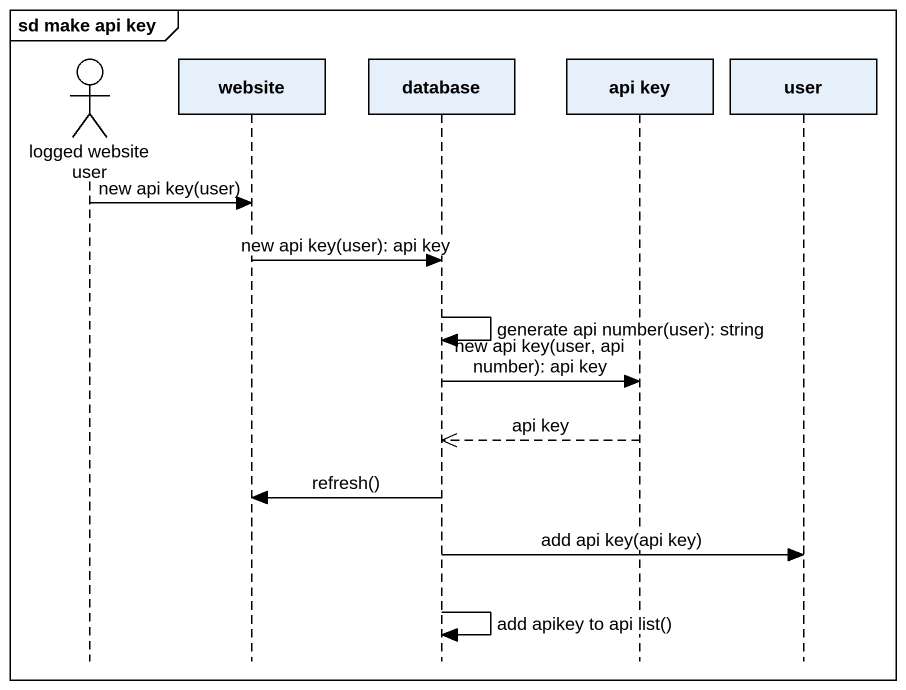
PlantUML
@startuml
mainframe sd make api key
hide footbox
actor "logged website user" as logged_website_user
participant website
participant "database" as database_
participant "api key" as api_key
participant user

logged_website_user -> website : new api key(user)
website -> database_ : new api key(user): api key
database_ -> database_ : generate api number(user): string
database_ -> api_key : new api key(user, api number): api key
api_key -->> database_ : api key
database_ -> website : refresh()
database_ -> user : add api key(api key)
database_ -> database_ : add apikey to api list()
@enduml
